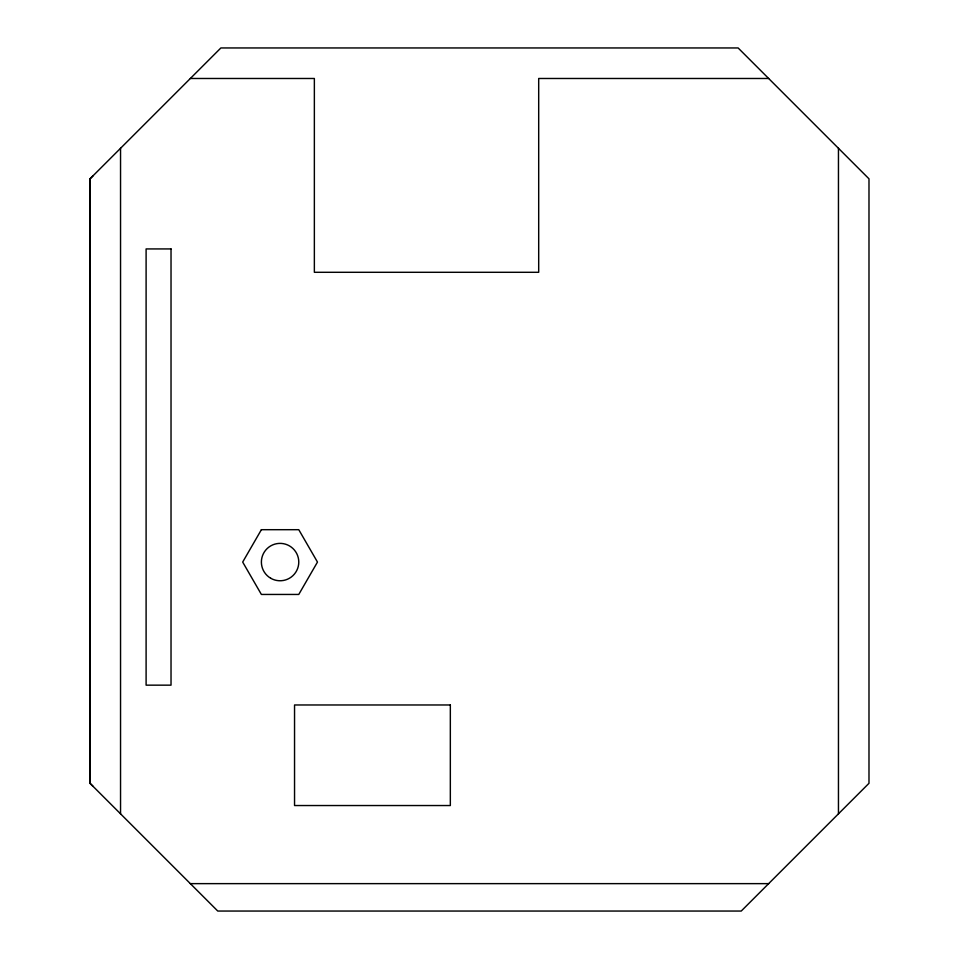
<?xml version="1.0" encoding="UTF-8"?>
<svg xmlns="http://www.w3.org/2000/svg" width="959" height="959" viewBox="0 0 959 959"><rect width="100%" height="100%" fill="white"/><g stroke="black" fill="none" stroke-linecap="round" stroke-linejoin="round"><path stroke-width="1.44" d="M93.131 175.701L90.062 178.818L90.014 783.299L217.765 911.05L741.235 911.05L868.986 783.299L868.986 178.818L738.118 47.95L220.882 47.95L90.014 178.818L90.062 783.299L93.131 786.416M190.35 78.482L314.36 78.482L314.36 272.296L538.694 272.296L538.694 78.482L768.65 78.482M190.35 883.635L768.65 883.635M838.454 148.285L838.454 813.831M120.546 148.285L120.546 813.831M261.387 529.692L242.687 562.07L261.387 594.448L298.776 594.448L317.477 562.07L298.776 529.692L261.387 529.692M171.026 248.932L146.104 248.932L146.104 685.158L171.026 685.158L171.026 248.932M450.334 704.973L294.545 704.973L294.545 805.536L450.334 805.536L450.334 704.973M270.738 578.265A18.7 18.7 0 0 0 298.776 562.07A18.7 18.7 0 0 0 270.738 545.875A18.7 18.7 0 0 0 270.738 578.265"/></g></svg>
